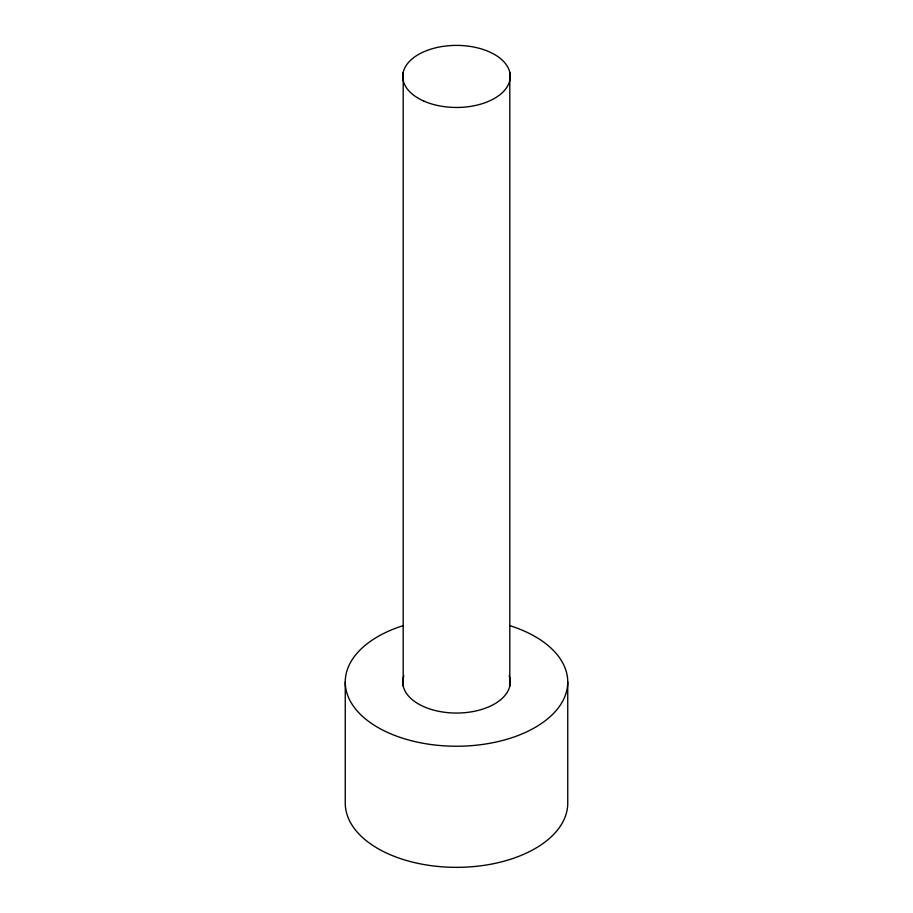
<?xml version="1.0" encoding="UTF-8"?>
<svg xmlns="http://www.w3.org/2000/svg" width="913" height="913" viewBox="0 0 913 913"><rect width="100%" height="100%" fill="white"/><g stroke="black" fill="none" stroke-linecap="round" stroke-linejoin="round"><path stroke-width="1.37" d="M567.749 682L567.749 803.12A111.249 64.23 0 0 1 456.5 867.35A111.249 64.23 0 0 1 345.251 803.12L345.251 682M509.808 72.378L509.808 686.062M403.192 72.378L403.192 686.062M509.146 675.677A53.776 31.042 0 0 1 456.5 713.053A53.776 31.042 0 0 1 403.854 675.677M509.602 625.565A111.249 64.23 0 0 1 542.333 722.868A111.249 64.23 0 0 1 370.667 722.868A111.249 64.23 0 0 1 403.398 625.565M423.769 101.058A53.776 31.042 0 0 0 509.808 80.481A53.776 31.042 0 0 0 435.923 47.75A53.776 31.042 0 0 0 423.769 101.058"/></g></svg>
